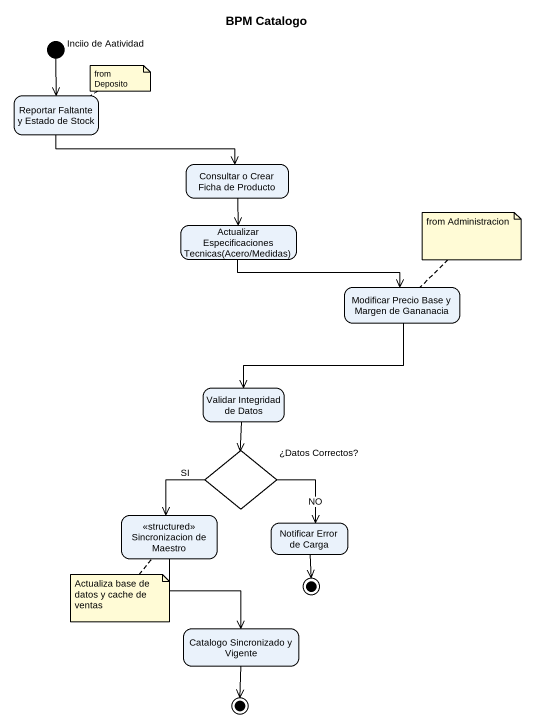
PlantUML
@startuml
title BPM Catalogo
hide empty description
state "Inciio de Aatividad" as Inciio_de_Aatividad <<start>>
state "Reportar Faltante y Estado de Stock" as Reportar_Faltante_y_Estado
state "Consultar o Crear Ficha de Producto" as Consultar_o_Crear_Ficha_de
state "Actualizar Especificaciones Tecnicas(Acero/Medidas)" as Actualizar_Especificaciones
state "Modificar Precio Base y Margen de Gananacia" as Modificar_Precio_Base_y
state "Validar Integridad de Datos" as Validar_Integridad_de_Datos
state "¿Datos Correctos?" as Datos_Correctos <<choice>>
state "<<structured>> Sincronizacion de Maestro" as structured_Sincronizacion
state "Notificar Error de Carga" as Notificar_Error_de_Carga
state final1 <<end>>
state "Catalogo Sincronizado y Vigente" as Catalogo_Sincronizado_y
state final2 <<end>>
Inciio_de_Aatividad --> Reportar_Faltante_y_Estado
Reportar_Faltante_y_Estado -right-> Consultar_o_Crear_Ficha_de
Consultar_o_Crear_Ficha_de --> Actualizar_Especificaciones
Actualizar_Especificaciones -right-> Modificar_Precio_Base_y
Modificar_Precio_Base_y --> Validar_Integridad_de_Datos
Validar_Integridad_de_Datos --> Datos_Correctos
Datos_Correctos --> structured_Sincronizacion : SI
Datos_Correctos --> Notificar_Error_de_Carga : NO
structured_Sincronizacion --> Catalogo_Sincronizado_y
Notificar_Error_de_Carga --> final1
Catalogo_Sincronizado_y --> final2
note right of Reportar_Faltante_y_Estado : from Deposito
note top of Modificar_Precio_Base_y : from Administracion
note bottom of structured_Sincronizacion : Actualiza base de datos y cache de ventas
@enduml
